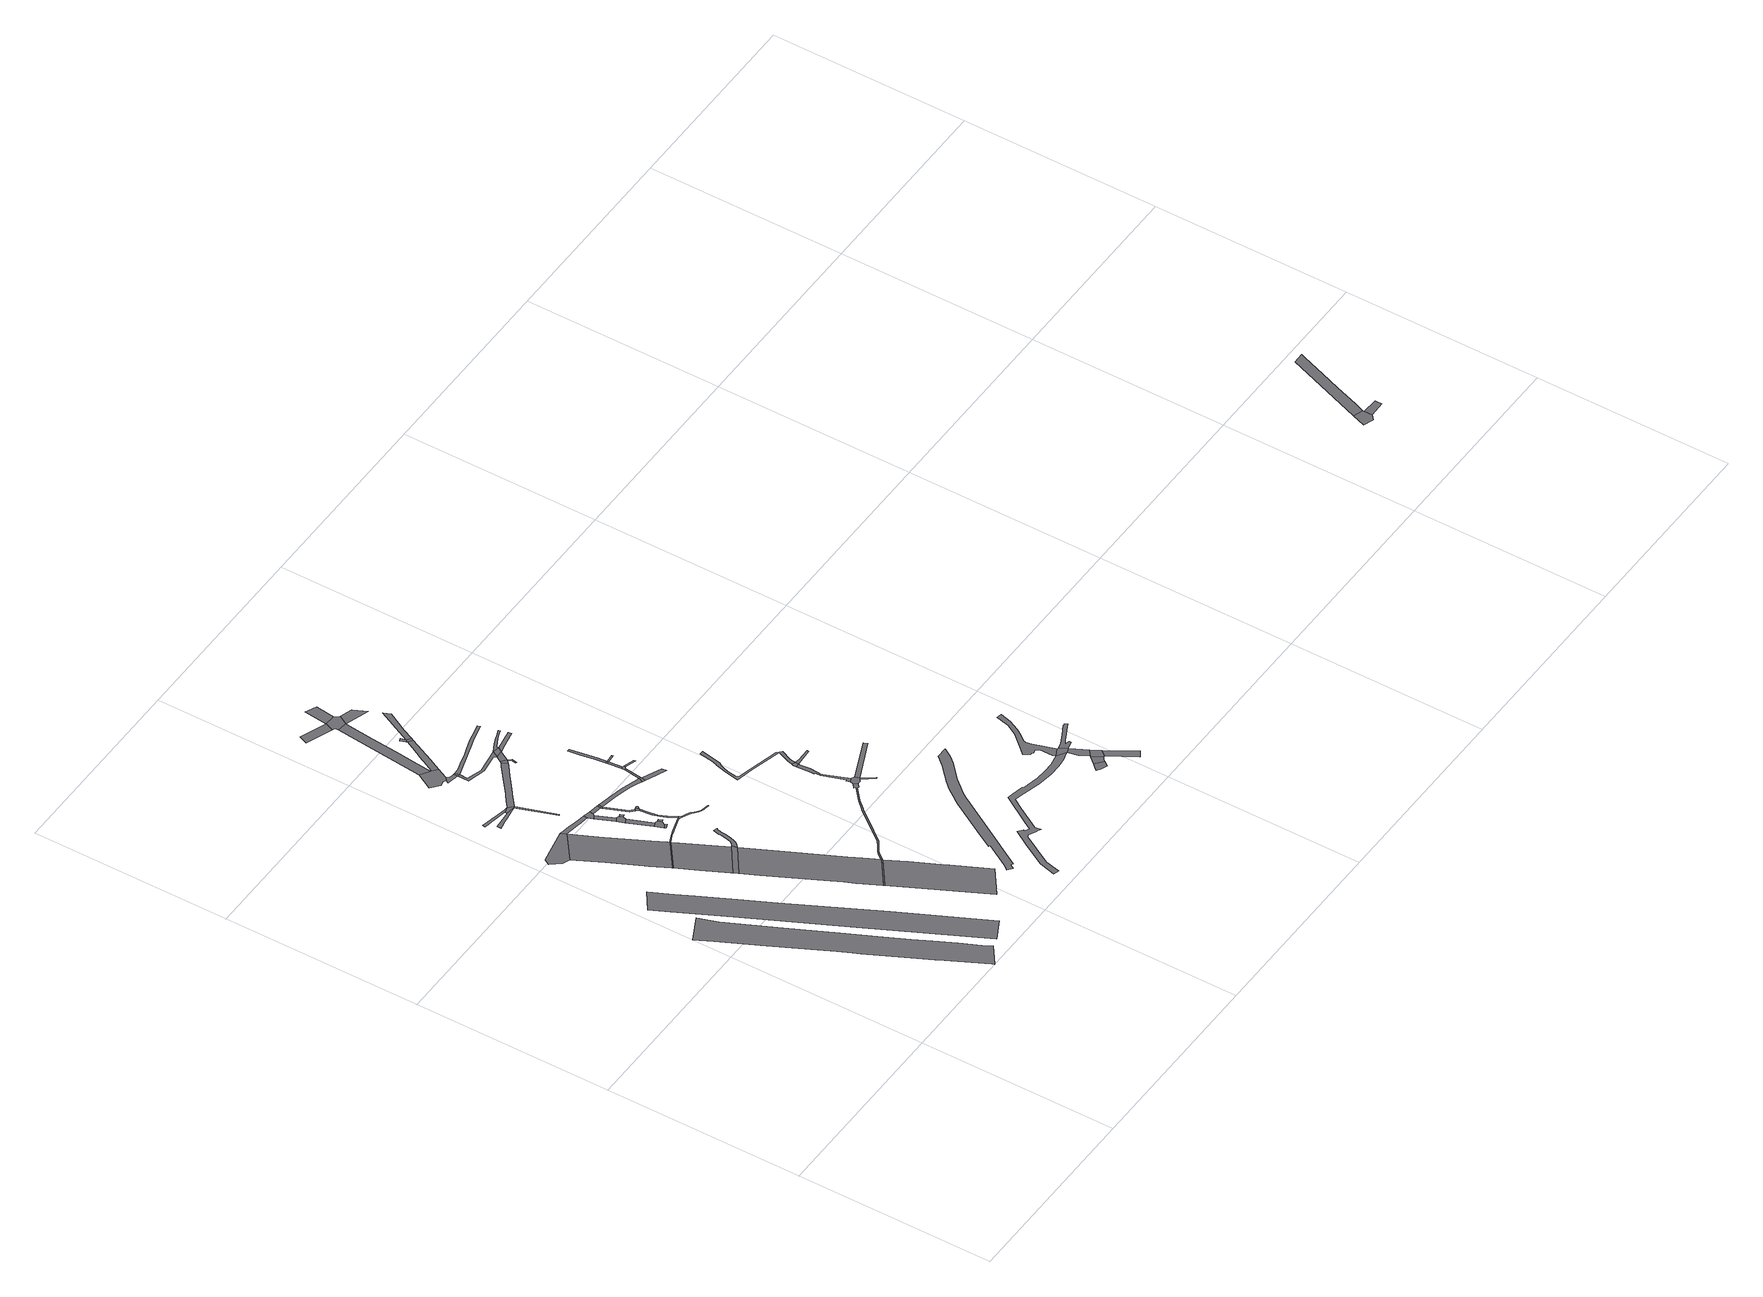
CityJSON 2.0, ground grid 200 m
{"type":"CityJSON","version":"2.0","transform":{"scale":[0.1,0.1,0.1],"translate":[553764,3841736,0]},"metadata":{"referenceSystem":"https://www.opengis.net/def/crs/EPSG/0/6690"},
"CityObjects":{
"road1":{"type":"Road","attributes":{"function":"3"},"geometry":[{"type":"MultiSurface","lod":"1","boundaries":[[[0,1,2,3,4,5,6,7,8,9,10,11,12,13,14,15,16,17,18,19,20,21,22]]]}]},
"road2":{"type":"Road","attributes":{"function":"1","RoadStructureAttribute.sectionType":"7"},"geometry":[{"type":"MultiSurface","lod":"1","boundaries":[[[23,24,25,26,27,28,29,30,31,32,33,34,35]]]}]},
"road3":{"type":"Road","geometry":[{"type":"MultiSurface","lod":"1","boundaries":[[[36,37,38,39,40,41]]]}]},
"road4":{"type":"Road","attributes":{"function":"3","RoadStructureAttribute.sectionType":"1"},"geometry":[{"type":"MultiSurface","lod":"1","boundaries":[[[42,43,44,45,41,40,46,47,48,49,50]]]}]},
"road5":{"type":"Road","geometry":[{"type":"MultiSurface","lod":"1","boundaries":[[[50,49,51,52]]]}]},
"road6":{"type":"Road","attributes":{"RoadStructureAttribute.sectionType":"1"},"geometry":[{"type":"MultiSurface","lod":"1","boundaries":[[[53,54,55,56,57,58,59,60,61,62,63,64]]]}]},
"road7":{"type":"Road","attributes":{"function":"3","RoadStructureAttribute.sectionType":"1"},"geometry":[{"type":"MultiSurface","lod":"1","boundaries":[[[65,66,52,51,67,68,69,70]]]}]},
"road8":{"type":"Road","attributes":{"RoadStructureAttribute.sectionType":"1"},"geometry":[{"type":"MultiSurface","lod":"1","boundaries":[[[71,72,73,74,75,76,77,78,79,80]]]}]},
"road9":{"type":"Road","geometry":[{"type":"MultiSurface","lod":"1","boundaries":[[[81,70,69,82,83]]]}]},
"road10":{"type":"Road","attributes":{"RoadStructureAttribute.sectionType":"1"},"geometry":[{"type":"MultiSurface","lod":"1","boundaries":[[[84,85,86,87,36,41,88,89,90,91,92]]]}]},
"road11":{"type":"Road","geometry":[{"type":"MultiSurface","lod":"1","boundaries":[[[64,63,71,80,93]]]}]},
"road12":{"type":"Road","attributes":{"function":"3","RoadStructureAttribute.sectionType":"1"},"geometry":[{"type":"MultiSurface","lod":"1","boundaries":[[[94,95,96,83,82,97,98,99,100,101,102]]]}]},
"road13":{"type":"Road","attributes":{"RoadStructureAttribute.sectionType":"1"},"geometry":[{"type":"MultiSurface","lod":"1","boundaries":[[[103,104,93,80]]]}]},
"road14":{"type":"Road","geometry":[{"type":"MultiSurface","lod":"1","boundaries":[[[105,92,91,106,107,108,109]]]}]},
"road15":{"type":"Road","attributes":{"RoadStructureAttribute.sectionType":"1"},"geometry":[{"type":"MultiSurface","lod":"1","boundaries":[[[107,106,110,111]]]}]},
"road16":{"type":"Road","attributes":{"RoadStructureAttribute.sectionType":"1"},"geometry":[{"type":"MultiSurface","lod":"1","boundaries":[[[111,110,112,113,114,115]]]}]},
"road17":{"type":"Road","geometry":[{"type":"MultiSurface","lod":"1","boundaries":[[[102,101,116,117]]]}]},
"road18":{"type":"Road","attributes":{"RoadStructureAttribute.sectionType":"1"},"geometry":[{"type":"MultiSurface","lod":"1","boundaries":[[[118,119,120,121,50,52,122,123,124,125,126,127]]]}]},
"road19":{"type":"Road","attributes":{"RoadStructureAttribute.sectionType":"1"},"geometry":[{"type":"MultiSurface","lod":"1","boundaries":[[[113,112,128,129]]]}]},
"road20":{"type":"Road","attributes":{"RoadStructureAttribute.sectionType":"1"},"geometry":[{"type":"MultiSurface","lod":"1","boundaries":[[[129,128,130,131,132,133]]]}]},
"road21":{"type":"Road","attributes":{"RoadStructureAttribute.sectionType":"1"},"geometry":[{"type":"MultiSurface","lod":"1","boundaries":[[[134,135,131,130]]]}]},
"road22":{"type":"Road","geometry":[{"type":"MultiSurface","lod":"1","boundaries":[[[136,137,138,139,140,141,142,143,144,145,146,147,148,149,150,151,152,153,81,83]]]}]},
"road23":{"type":"Road","geometry":[{"type":"MultiSurface","lod":"1","boundaries":[[[154,155,156,157,158,159,160,161,162]]]}]},
"road24":{"type":"Road","geometry":[{"type":"MultiSurface","lod":"1","boundaries":[[[163,164,115,114]]]}]},
"road25":{"type":"Road","attributes":{"RoadStructureAttribute.sectionType":"1"},"geometry":[{"type":"MultiSurface","lod":"1","boundaries":[[[109,108,165,166]]]}]},
"road26":{"type":"Road","attributes":{"function":"3"},"geometry":[{"type":"MultiSurface","lod":"1","boundaries":[[[167,168,169,117,116,170,171]]]}]},
"road27":{"type":"Road","geometry":[{"type":"MultiSurface","lod":"1","boundaries":[[[172,173,133,132]]]}]},
"road28":{"type":"Road","attributes":{"RoadStructureAttribute.sectionType":"1"},"geometry":[{"type":"MultiSurface","lod":"1","boundaries":[[[174,175,159,158,176,177,178]]]}]},
"road29":{"type":"Road","geometry":[{"type":"MultiSurface","lod":"1","boundaries":[[[166,165,179,180,181]]]}]},
"road30":{"type":"Road","attributes":{"RoadStructureAttribute.sectionType":"1"},"geometry":[{"type":"MultiSurface","lod":"1","boundaries":[[[182,180,179,183,184,185]]]}]},
"road31":{"type":"Road","attributes":{"RoadStructureAttribute.sectionType":"1"},"geometry":[{"type":"MultiSurface","lod":"1","boundaries":[[[186,187,188,189,190,191,192,64,93,193,194,195,196,197,198,199]]]}]},
"road32":{"type":"Road","geometry":[{"type":"MultiSurface","lod":"1","boundaries":[[[178,177,200,201]]]}]},
"road33":{"type":"Road","geometry":[{"type":"MultiSurface","lod":"1","boundaries":[[[202,185,184,203,204]]]}]},
"road34":{"type":"Road","attributes":{"RoadStructureAttribute.sectionType":"1"},"geometry":[{"type":"MultiSurface","lod":"1","boundaries":[[[205,206,207,208,204,203,209,210,211,127,212]]]}]},
"road35":{"type":"Road","geometry":[{"type":"MultiSurface","lod":"1","boundaries":[[[212,127,126,213,214]]]}]},
"road36":{"type":"Road","geometry":[{"type":"MultiSurface","lod":"1","boundaries":[[[215,216,202,204]]]}]},
"road37":{"type":"Road","attributes":{"RoadStructureAttribute.sectionType":"1"},"geometry":[{"type":"MultiSurface","lod":"1","boundaries":[[[217,218,154,162,219,220,221,222]]]}]},
"road38":{"type":"Road","attributes":{"RoadStructureAttribute.sectionType":"1"},"geometry":[{"type":"MultiSurface","lod":"1","boundaries":[[[223,224,225,226,227,228,229,230,231,232,233,234,235,236,214,213]]]}]},
"road39":{"type":"Road","attributes":{"RoadStructureAttribute.sectionType":"1"},"geometry":[{"type":"MultiSurface","lod":"1","boundaries":[[[237,238,239,240,161,160,241,242,243]]]}]},
"road40":{"type":"Road","attributes":{"function":"3","RoadStructureAttribute.sectionType":"1"},"geometry":[{"type":"MultiSurface","lod":"1","boundaries":[[[244,245,246,247,248]]]}]},
"road41":{"type":"Road","attributes":{"RoadStructureAttribute.sectionType":"1"},"geometry":[{"type":"MultiSurface","lod":"1","boundaries":[[[177,249,250,251,252,253,254,255,200]]]}]},
"road42":{"type":"Road","attributes":{"RoadStructureAttribute.sectionType":"1"},"geometry":[{"type":"MultiSurface","lod":"1","boundaries":[[[256,257,258,259,181,180,260,261,262,263,264,265,266,267]]]}]},
"road43":{"type":"Road","geometry":[{"type":"MultiSurface","lod":"1","boundaries":[[[268,186,199,269,270]]]}]},
"road44":{"type":"Road","geometry":[{"type":"MultiSurface","lod":"1","boundaries":[[[271,272,273,274]]]}]},
"road45":{"type":"Road","geometry":[{"type":"MultiSurface","lod":"1","boundaries":[[[275,276,277,278,270,269]]]}]},
"road46":{"type":"Road","geometry":[{"type":"MultiSurface","lod":"1","boundaries":[[[274,273,237,243,279]]]}]},
"road47":{"type":"Road","attributes":{"RoadStructureAttribute.sectionType":"1"},"geometry":[{"type":"MultiSurface","lod":"1","boundaries":[[[280,252,268,270]]]}]},
"road48":{"type":"Road","attributes":{"RoadStructureAttribute.sectionType":"1"},"geometry":[{"type":"MultiSurface","lod":"1","boundaries":[[[281,282,283,284,285,286,287,288,289,290,291,292,293,201,200]]]}]},
"road49":{"type":"Road","geometry":[{"type":"MultiSurface","lod":"1","boundaries":[[[248,247,294,217,222,295,296]]]}]},
"road50":{"type":"Road","geometry":[{"type":"MultiSurface","lod":"1","boundaries":[[[253,252,280,297]]]}]},
"road51":{"type":"Road","geometry":[{"type":"MultiSurface","lod":"1","boundaries":[[[267,266,298,299,300]]]}]},
"road52":{"type":"Road","attributes":{"RoadStructureAttribute.sectionType":"1"},"geometry":[{"type":"MultiSurface","lod":"1","boundaries":[[[301,302,248,296]]]}]},
"road53":{"type":"Road","geometry":[{"type":"MultiSurface","lod":"1","boundaries":[[[303,267,300,304]]]}]},
"road54":{"type":"Road","attributes":{"RoadStructureAttribute.sectionType":"1"},"geometry":[{"type":"MultiSurface","lod":"1","boundaries":[[[305,306,307,308,274,279]]]}]},
"road55":{"type":"Road","attributes":{"RoadStructureAttribute.sectionType":"1"},"geometry":[{"type":"MultiSurface","lod":"1","boundaries":[[[309,310,311,312,313,314,315,316,317,318,319,320,102,117,321,322,323,324,325,326,327,328,329,330,331,332,333]]]}]},
"road56":{"type":"Road","attributes":{"function":"3","RoadStructureAttribute.sectionType":"1"},"geometry":[{"type":"MultiSurface","lod":"1","boundaries":[[[334,335,295,222]]]}]},
"road57":{"type":"Road","attributes":{"RoadStructureAttribute.sectionType":"1"},"geometry":[{"type":"MultiSurface","lod":"1","boundaries":[[[336,337,338,339,299,298]]]}]},
"road58":{"type":"Road","geometry":[{"type":"MultiSurface","lod":"1","boundaries":[[[340,341,303,304,342,343,344]]]}]},
"road59":{"type":"Road","attributes":{"RoadStructureAttribute.sectionType":"1"},"geometry":[{"type":"MultiSurface","lod":"1","boundaries":[[[345,346,341,340]]]}]},
"road60":{"type":"Road","attributes":{"RoadStructureAttribute.sectionType":"1"},"geometry":[{"type":"MultiSurface","lod":"1","boundaries":[[[347,348,349,350,351,352,353,354,253,297]]]}]},
"road61":{"type":"Road","attributes":{"RoadStructureAttribute.sectionType":"1"},"geometry":[{"type":"MultiSurface","lod":"1","boundaries":[[[355,356,357,297,280]]]}]},
"road62":{"type":"Road","geometry":[{"type":"MultiSurface","lod":"1","boundaries":[[[358,359,346,345]]]}]},
"road63":{"type":"Road","attributes":{"RoadStructureAttribute.sectionType":"1"},"geometry":[{"type":"MultiSurface","lod":"1","boundaries":[[[360,361,362,363,364,365,359,358]]]}]},
"road64":{"type":"Road","attributes":{"RoadStructureAttribute.sectionType":"1"},"geometry":[{"type":"MultiSurface","lod":"1","boundaries":[[[366,367,344,343]]]}]},
"road65":{"type":"Road","geometry":[{"type":"MultiSurface","lod":"1","boundaries":[[[368,369,358,345]]]}]},
"road66":{"type":"Road","attributes":{"function":"3","RoadStructureAttribute.sectionType":"1"},"geometry":[{"type":"MultiSurface","lod":"1","boundaries":[[[370,371,372,373,374,375,376,377,378,379,380,381,382,383,384,385,386,387,388,389,390,391,392,393,394,395,396,397,398,399,400,401,402,403,404]]]}]},
"road67":{"type":"Road","attributes":{"RoadStructureAttribute.sectionType":"1"},"geometry":[{"type":"MultiSurface","lod":"1","boundaries":[[[405,406,407,408,409,410,411,412,413,414,415,416,417,418,419,420,421,422,423,424,425,426,427]]]}]},
"road68":{"type":"Road","geometry":[{"type":"MultiSurface","lod":"1","boundaries":[[[428,429,309,333,430,431,432,433]]]}]},
"road69":{"type":"Road","attributes":{"RoadStructureAttribute.sectionType":"1"},"geometry":[{"type":"MultiSurface","lod":"1","boundaries":[[[434,435,436,437,438,439,440,441,442,443,444,445,446,447,429,428]]]}]},
"road70":{"type":"Road","geometry":[{"type":"MultiSurface","lod":"1","boundaries":[[[426,448,440,439,427]]]}]},
"road71":{"type":"Road","geometry":[{"type":"MultiSurface","lod":"1","boundaries":[[[449,450,432,431]]]}]},
"road72":{"type":"Road","attributes":{"function":"1"},"geometry":[{"type":"MultiSurface","lod":"1","boundaries":[[[451,452,453,454,455,456,457,458,459,460,461,462,463,464,465,466,467,468,469,470,471,472,473,474,475,476,477,478,479,480,481,482,483,484,485,486,487,488]]]}]},
"road73":{"type":"Road","attributes":{"RoadStructureAttribute.sectionType":"1"},"geometry":[{"type":"MultiSurface","lod":"1","boundaries":[[[489,490,491,427,439]]]}]},
"road74":{"type":"Road","attributes":{"RoadStructureAttribute.sectionType":"1"},"geometry":[{"type":"MultiSurface","lod":"1","boundaries":[[[492,493,433,432]]]}]},
"road75":{"type":"Road","geometry":[{"type":"MultiSurface","lod":"1","boundaries":[[[494,495,496,497,498,499,500]]]}]},
"road76":{"type":"Road","geometry":[{"type":"MultiSurface","lod":"1","boundaries":[[[501,494,500,502,503,504]]]}]},
"road77":{"type":"Road","geometry":[{"type":"MultiSurface","lod":"1","boundaries":[[[505,488,487,506,507]]]}]},
"road78":{"type":"Road","attributes":{"RoadStructureAttribute.sectionType":"1"},"geometry":[{"type":"MultiSurface","lod":"1","boundaries":[[[506,487,508,509,510]]]}]},
"road79":{"type":"Road","attributes":{"RoadStructureAttribute.sectionType":"1"},"geometry":[{"type":"MultiSurface","lod":"1","boundaries":[[[511,512,513,514,515,516,517,518,519,520,521,522,523,524,525,526,527,528,488,505]]]}]},
"road80":{"type":"Road","geometry":[{"type":"MultiSurface","lod":"1","boundaries":[[[510,509,501,504,529,530]]]}]},
"road81":{"type":"Road","attributes":{"function":"2","RoadStructureAttribute.sectionType":"1"},"geometry":[{"type":"MultiSurface","lod":"1","boundaries":[[[530,529,531,532]]]}]},
"road82":{"type":"Road","geometry":[{"type":"MultiSurface","lod":"1","boundaries":[[[533,534,535,536,537,538,539,540,541,542,543,507,506]]]}]},
"road83":{"type":"Road","geometry":[{"type":"MultiSurface","lod":"1","boundaries":[[[544,545,546,547,548,549]]]}]},
"road84":{"type":"Road","attributes":{"RoadStructureAttribute.sectionType":"1"},"geometry":[{"type":"MultiSurface","lod":"1","boundaries":[[[550,551,548,547]]]}]},
"road85":{"type":"Road","attributes":{"RoadStructureAttribute.sectionType":"1"},"geometry":[{"type":"MultiSurface","lod":"1","boundaries":[[[552,553,554,555,556,557,544,549]]]}]}
},
"vertices":[
[1327,228,0],[1235,420,0],[1136,626,0],[1049,795,0],[942,1019,0],[758,1407,0],[628,1681,0],[563,1818,0],[321,2336,0],[256,2529,0],[7,2406,0],[93,2233,0],[297,1815,0],[521,1358,0],[571,1253,0],[630,1129,0],[662,1061,0],[880,614,0],[950,471,0],[960,450,0],[1176,21,0],[1186,2,0],[1372,139,0],
[1246,1137,0],[805,2027,0],[670,2302,0],[482,2689,0],[401,2854,0],[295,3072,0],[111,2941,0],[199,2760,0],[444,2256,0],[604,1929,0],[922,1277,0],[1466,163,0],[1671,266,0],
[506,4112,0],[152,4043,0],[123,3985,0],[199,3889,0],[271,3862,0],[529,4059,0],
[925,3261,0],[857,3393,0],[807,3493,0],[670,3761,0],[412,3578,0],[562,3266,0],[580,3230,0],[670,3048,0],[935,3241,0],
[674,3040,0],[939,3233,0],
[488,4684,0],[360,4710,0],[350,4713,0],[323,4718,0],[219,4738,0],[216,4709,0],[236,4706,0],[325,4694,0],[338,4692,0],[347,4690,0],[471,4664,0],[521,4682,0],
[1073,2963,0],[971,3172,0],[781,2824,0],[903,2578,0],[909,2565,0],[1175,2754,0],
[466,4644,0],[381,4635,0],[345,4631,0],[316,4628,0],[279,4624,0],[277,4584,0],[301,4588,0],[362,4599,0],[414,4608,0],[554,4632,0],
[1190,2759,0],[932,2518,0],[1198,2706,0],
[761,4064,0],[694,4076,0],[621,4091,0],[551,4105,0],[646,4042,0],[717,4031,0],[771,4022,0],[799,4017,0],[804,4056,0],
[574,4637,0],
[1685,1709,0],[1626,1828,0],[1358,2376,0],[1014,2348,0],[1289,1785,0],[1342,1678,0],[1387,1583,0],[1493,1368,0],[1757,1558,0],
[690,4244,0],[705,4249,0],
[834,4050,0],[821,3965,0],[860,3988,0],[872,4004,0],[877,4042,0],
[897,3780,0],[938,3804,0],
[928,3702,0],[970,3727,0],[980,3756,0],[967,3794,0],
[1498,1356,0],[1763,1546,0],
[1220,3344,0],[1114,3310,0],[1067,3295,0],[1006,3275,0],[1010,3268,0],[1071,3287,0],[1120,3303,0],[1214,3333,0],[1235,3329,0],[1233,3343,0],
[1027,3462,0],[1068,3487,0],
[1060,3381,0],[1100,3405,0],[1112,3436,0],[1101,3474,0],
[1067,3366,0],[1110,3383,0],
[1227,2729,0],[1245,2752,0],[1259,2780,0],[1269,2820,0],[1281,2880,0],[1288,2935,0],[1290,2948,0],[1295,2970,0],[1305,2985,0],[1267,2995,0],[1265,2987,0],[1255,2939,0],[1251,2904,0],[1244,2862,0],[1236,2824,0],[1229,2799,0],[1219,2782,0],[1202,2764,0],
[457,5558,0],[368,5393,0],[449,5323,0],[492,5334,0],[522,5319,0],[557,5344,0],[606,5447,0],[558,5489,0],[548,5494,0],
[1007,3767,0],[994,3803,0],
[969,3986,0],[974,4025,0],
[2024,1015,0],[1991,1087,0],[1863,1348,0],[1936,464,0],[2201,653,0],
[1138,3448,0],[1123,3484,0],
[607,5305,0],[569,5317,0],[507,5284,0],[625,5265,0],[626,5304,0],
[973,3975,0],[987,3983,0],[992,4022,0],
[1076,3760,0],[1064,3744,0],[1102,3708,0],[1113,3725,0],
[972,5029,0],[945,5011,0],[754,4859,0],[662,4786,0],[661,4785,0],[593,4733,0],[536,4689,0],[609,4666,0],[695,4735,0],[705,4744,0],[813,4828,0],[876,4878,0],[978,4956,0],[1000,4974,0],
[655,5263,0],[642,5303,0],
[1136,3730,0],[1128,3685,0],[1142,3697,0],
[1242,3363,0],[1196,3444,0],[1165,3520,0],[1149,3627,0],[1143,3558,0],[1161,3487,0],[1186,3429,0],[1249,3354,0],
[1256,3324,0],[1264,3331,0],
[1160,3725,0],[1158,3735,0],
[547,6460,0],[471,5699,0],[563,5645,0],[589,5892,0],[614,6150,0],[648,6450,0],
[1319,3293,0],[1342,3276,0],[1392,3234,0],[1417,3222,0],[1448,3213,0],[1495,3203,0],[1507,3203,0],[1508,3211,0],[1497,3210,0],[1423,3229,0],[1406,3237,0],[1375,3264,0],[1348,3289,0],[1315,3309,0],
[751,5866,0],[695,5758,0],[631,5638,0],[619,5612,0],[672,5582,0],[762,5769,0],[794,5837,0],
[456,6633,0],[292,6699,0],[257,6611,0],[518,6509,0],[552,6594,0],
[626,5148,0],[806,5104,0],[994,5129,0],[1016,5102,0],[1053,5164,0],[796,5129,0],[648,5180,0],
[1373,3933,0],[1300,3957,0],[1232,3974,0],[1210,3978,0],[1143,3956,0],[1213,3941,0],[1240,3934,0],[1265,3927,0],[1336,3905,0],[1408,3878,0],[1445,3861,0],[1466,3904,0],
[986,5052,0],[1027,5002,0],[1035,5009,0],
[751,5944,0],[721,5933,0],[745,5879,0],[764,5891,0],
[1053,4972,0],[1041,4924,0],[1051,4919,0],[1063,4975,0],
[806,5862,0],
[1089,5107,0],
[914,5340,0],[1025,5376,0],[1093,5397,0],[1188,5418,0],[1260,5436,0],[1250,5461,0],[1123,5433,0],[1061,5419,0],[991,5395,0],[964,5386,0],[891,5363,0],[767,5329,0],[692,5308,0],
[550,6497,0],[697,6541,0],[664,6585,0],
[1123,5153,0],
[1476,3846,0],[1486,3889,0],[1487,3901,0],
[687,6778,0],[579,6829,0],
[1491,4067,0],[1507,4065,0],
[858,5972,0],[968,6181,0],[938,6248,0],[864,6097,0],
[2426,2282,0],[2391,2252,0],[2404,2238,0],[2399,2234,0],[2277,2129,0],[2203,2048,0],[2201,2046,0],[2019,1819,0],[1935,1714,0],[1886,1676,0],[1826,1640,0],[1796,1609,0],[1797,1592,0],[1834,1631,0],[1946,1704,0],[1993,1768,0],[2026,1809,0],[2074,1869,0],[2206,2034,0],[2209,2037,0],[2283,2122,0],[2403,2227,0],[2408,2231,0],[2419,2219,0],[2460,2250,0],
[884,6367,0],[822,6499,0],
[1579,3800,0],[1682,3756,0],[1677,3803,0],[1559,3857,0],
[1511,4104,0],[1488,4102,0],[1509,4077,0],[1521,4084,0],[1526,4100,0],
[1497,4244,0],[1472,4241,0],
[1121,5175,0],[1210,5221,0],[1258,5240,0],[1307,5259,0],[1302,5277,0],[1238,5251,0],[1212,5241,0],[1135,5210,0],
[1179,5126,0],[1336,5157,0],[1328,5187,0],
[1497,4259,0],[1470,4256,0],
[1484,4351,0],[1461,4492,0],[1441,4621,0],[1418,4623,0],[1436,4505,0],[1459,4359,0],
[1637,4050,0],[1631,4070,0],
[1582,4250,0],[1577,4265,0],
[2319,563,0],[2341,551,0],[2579,952,0],[2806,1335,0],[2809,1339,0],[2853,1403,0],[2902,1464,0],[2914,1477,0],[2942,1509,0],[2974,1544,0],[3028,1597,0],[3078,1643,0],[3120,1683,0],[3154,1721,0],[3184,1756,0],[3238,1844,0],[3123,1843,0],[3103,1813,0],[3081,1785,0],[3049,1753,0],[3009,1715,0],[2960,1669,0],[2903,1614,0],[2868,1576,0],[2856,1562,0],[2826,1528,0],[2775,1462,0],[2743,1416,0],[2715,1374,0],[2521,1042,0],[2411,854,0],[2428,847,0],[2286,608,0],[2246,557,0],[2292,518,0],
[2388,2919,0],[2435,3028,0],[2399,3068,0],[2097,3145,0],[1963,3175,0],[1948,3211,0],[1964,3298,0],[1980,3351,0],[1994,3387,0],[2017,3415,0],[2054,3617,0],[2020,3621,0],[1996,3487,0],[1983,3423,0],[1975,3425,0],[1946,3302,0],[1922,3167,0],[2093,3131,0],[2401,3046,0],[2407,3032,0],[2359,2922,0],[2345,2875,0],[2378,2860,0],
[2477,2333,0],[2436,2315,0],[2487,2248,0],[2508,2264,0],[2523,2278,0],[2511,2323,0],
[2384,2577,0],[2379,2596,0],[2379,2625,0],[2386,2708,0],[2376,2809,0],[2379,2821,0],[2340,2818,0],[2347,2673,0],[2345,2640,0],[2363,2640,0],[2361,2608,0],[2365,2582,0],[2441,2361,0],[2424,2354,0],
[2338,2851,0],
[2597,2145,0],[2612,2155,0],
[3581,954,0],[3476,952,0],[3373,962,0],[3250,984,0],[3212,991,0],[3197,1007,0],[3071,1035,0],[3026,1045,0],[2844,755,0],[2793,668,0],[2747,696,0],[2753,708,0],[2721,732,0],[2703,745,0],[2602,577,0],[2472,348,0],[2430,185,0],[2483,167,0],[2519,321,0],[2697,627,0],[2722,642,0],[2800,602,0],[2807,599,0],[2815,594,0],[2842,581,0],[2834,643,0],[2974,879,0],[3038,979,0],[3127,956,0],[3142,952,0],[3299,911,0],[3310,908,0],[3472,885,0],[3594,882,0],[3694,896,0],[3766,913,0],[3782,913,0],[3695,975,0],
[2564,2834,0],[2564,2853,0],[2431,2849,0],
[2927,2453,0],[2908,2490,0],
[3788,643,0],[3745,597,0],[3732,580,0],[3770,550,0],[3834,527,0],[3848,549,0],[3864,574,0],
[3849,711,0],[3883,597,0],[3901,611,0],[3916,621,0],
[3773,1016,0],[3830,937,0],[3789,1008,0],
[3807,811,0],[3859,721,0],[3915,768,0],
[3700,1239,0],[3691,1293,0],[3700,1318,0],[3745,1378,0],[3792,1443,0],[3842,1549,0],[3872,1662,0],[3819,1672,0],[3791,1539,0],[3732,1430,0],[3623,1307,0],[3548,1228,0],[3589,1174,0],[3610,1177,0],[3621,1161,0],[3649,1168,0],[3679,1130,0],[3682,1001,0],
[3920,618,0],[3971,675,0],
[4084,345,0],[4150,385,0],
[3872,948,0],[3906,955,0],[3911,978,0],[3867,988,0],[3902,1011,0],[4090,1107,0],[4070,1131,0],[4058,1124,0],[4053,1131,0],[3947,1075,0],[3847,1027,0],
[8725,1098,0],[8676,962,0],[8773,927,0],[8823,967,0],[8824,1055,0],[8820,1064,0],
[8987,976,0],[8987,1044,0],
[8859,1165,0],[8947,1413,0],[9022,1614,0],[9112,1862,0],[9128,1905,0],[9016,1902,0]
]}
